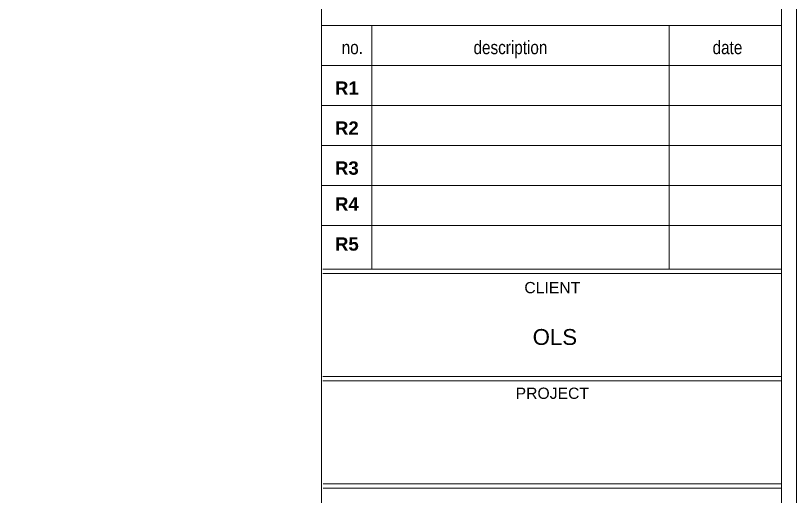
# Model space of a CAD drawing. Header units: millimetres. Extents: x 144517 to 159919, y -31393 to -20504.
# Drawn here: x 156068 to 159919, y -28229 to -25858 of the extents above; entities that cross this region are included whole.
import ezdxf

# ---------------------------------------------------------------- set-up
doc = ezdxf.new("R2010")
doc.units = ezdxf.units.MM
doc.header["$MEASUREMENT"] = 0
doc.layers.add('A - SHEET', color=7, linetype='Continuous', lineweight=9)
doc.styles.get("Standard").update_dxf_attribs({"font": 'arial.ttf'})
doc.styles.add('style1', font='arial.ttf')

msp = doc.modelspace()

# ---------------------------------------------------------------- linework, layer by layer
at = {"layer": 'A - SHEET'}
msp.add_line((157576.9, -20577.8, 0), (157576.9, -31319.3, 0), dxfattribs=at)
at = {"layer": 'A - SHEET', "lineweight": 9, "ltscale": 0.1}
for p, q in [((157576.9, -25906.9, 0), (159845.4, -25906.9, 0)), ((157825.9, -25906.9, 0), (157825.9, -27109.1, 0)), ((159291.1, -25906.9, 0), (159291.1, -27109.1, 0)), ((157576.9, -26104.1, 0), (159845.4, -26104.1, 0)), ((157576.9, -26301.2, 0), (159845.4, -26301.2, 0)), ((157576.9, -26498.3, 0), (159845.4, -26498.3, 0)), ((157576.9, -26695.4, 0), (159845.4, -26695.4, 0)), ((157576.9, -26892.5, 0), (159845.4, -26892.5, 0))]:
    msp.add_line(p, q, dxfattribs=at)
at = {"layer": 'A - SHEET', "lineweight": 9, "extrusion": (0, -5.72097e-07, 1)}
for p, q in [((157583.8, -27109.1, 0), (159844.4, -27109.1, 0)), ((157583.8, -27130, 0), (159844.4, -27130, 0)), ((157583.8, -27638.3, 0), (159844.4, -27638.3, 0)), ((157583.8, -27659.1, 0), (159844.4, -27659.1, 0)), ((157584.8, -28167.4, 0), (159845.4, -28167.4, 0)), ((157584.8, -28188.3, 0), (159845.4, -28188.3, 0))]:
    msp.add_line(p, q, dxfattribs=at)
at = {"layer": 'A - SHEET', "elevation": 0}
for points in [[(144517.3, -31392.7), (144517.3, -20504.4), (159918.8, -20504.4), (159918.8, -31392.7)], [(144590.7, -31319.3), (144590.7, -20577.8), (159845.4, -20577.8), (159845.4, -31319.3)]]:
    msp.add_lwpolyline(points, close=True, dxfattribs=at)

# ---------------------------------------------------------------- texts
at = {"layer": 'A - SHEET', "ltscale": 50, "char_height": 65.704, "attachment_point": 3}
for s, width, insert in [('{\\fTechnic|b0|i0|c2|p2;description}', 2.832, (158690.6, -25982.1, 0)), ('{\\fTechnic|b0|i0|c2|p2;date}', 2.832, (159652.2, -25982.1, 0)), ('{\\fTechnic|b0|i0|c2|p2;no.}', 2.832, (157781.2, -25982.1, 0)), ('{\\fArial|b1|i0|c0|p34;R1}', 0.00788, (157760.5, -26182.5, 0)), ('{\\fArial|b1|i0|c0|p34;R2}', 0.0503, (157760.5, -26379.6, 0)), ('{\\fArial|b1|i0|c0|p34;R3}', 0.0118, (157760.5, -26576.7, 0)), ('{\\fArial|b1|i0|c0|p34;R4}', 0.0112, (157760.5, -26754.3, 0)), ('{\\fArial|b1|i0|c0|p34;R5}', 0.0112, (157760.5, -26951.4, 0))]:
    msp.add_mtext_dynamic_manual_height_columns(s, width=width, gutter_width=0.0266, heights=[0], dxfattribs=dict(at, insert=insert))
at = {"layer": 'A - SHEET', "ltscale": 0.005, "extrusion": (0, -5.72097e-07, 1), "width": 2212.286, "attachment_point": 5, "text_direction": (1, 0, 0), "style": 'style1'}
for s, insert, char_height in [('{\\H0.46875x;CLIENT \\H2.1333x;   }   ', (158715.1, -27199.7, 0), 118.409), ('{\\H0.84747x;OLS}', (158727.8, -27443.5, 0), 92.507), ('{\\H0.46875x;PROJECT  \\H2.1333x; }   ', (158715.1, -27720.9, 0), 118.409)]:
    msp.add_mtext(s, dxfattribs=dict(at, insert=insert, char_height=char_height))

doc.saveas('drawing.dxf')
